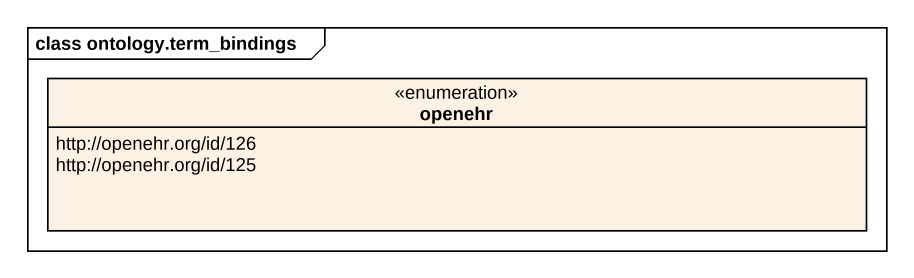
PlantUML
@startuml
mainframe class ontology.term_bindings
hide circle
hide empty members
enum openehr {
  http://openehr.org/id/126
  http://openehr.org/id/125
}
@enduml
